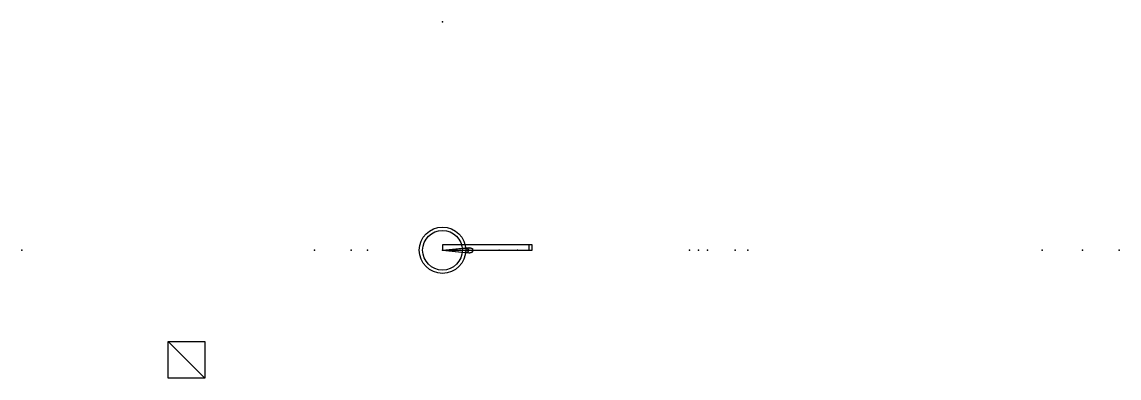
# Model space of a CAD drawing. Header units: centimetres. Extents: x -25.1 to 37.5, y -51.5 to 12.5.
# Drawn here: x -23 to 37, y -7 to 12.5 of the extents above; entities that cross this region are included whole.
import ezdxf

# ---------------------------------------------------------------- set-up
doc = ezdxf.new("R2010")
doc.units = ezdxf.units.CM
doc.header["$MEASUREMENT"] = 0
for name, color, linetype in [('robot assembler v21_Sketch10', 7, 'Continuous'), ('robot assembler v21_Sketch100', 7, 'Continuous'), ('robot assembler v21_Sketch101', 7, 'Continuous'), ('robot assembler v21_Sketch102', 7, 'Continuous'), ('robot assembler v21_Sketch103', 7, 'Continuous'), ('robot assembler v21_Sketch104', 7, 'Continuous'), ('robot assembler v21_Sketch105', 7, 'Continuous'), ('robot assembler v21_Sketch106', 7, 'Continuous'), ('robot assembler v21_Sketch11', 7, 'Continuous'), ('robot assembler v21_Sketch12', 7, 'Continuous'), ('robot assembler v21_Sketch14', 7, 'Continuous'), ('robot assembler v21_Sketch16', 7, 'Continuous'), ('robot assembler v21_Sketch17', 7, 'Continuous'), ('robot assembler v21_Sketch18', 7, 'Continuous'), ('robot assembler v21_Sketch19', 7, 'Continuous'), ('robot assembler v21_Sketch20', 7, 'Continuous'), ('robot assembler v21_Sketch21', 7, 'Continuous'), ('robot assembler v21_Sketch22', 7, 'Continuous'), ('robot assembler v21_Sketch27', 7, 'Continuous'), ('robot assembler v21_Sketch29', 7, 'Continuous'), ('robot assembler v21_Sketch3', 7, 'Continuous'), ('robot assembler v21_Sketch30', 7, 'Continuous'), ('robot assembler v21_Sketch31', 7, 'Continuous'), ('robot assembler v21_Sketch32', 7, 'Continuous'), ('robot assembler v21_Sketch34', 7, 'Continuous'), ('robot assembler v21_Sketch35', 7, 'Continuous'), ('robot assembler v21_Sketch36', 7, 'Continuous'), ('robot assembler v21_Sketch38', 7, 'Continuous'), ('robot assembler v21_Sketch39', 7, 'Continuous'), ('robot assembler v21_Sketch4', 7, 'Continuous'), ('robot assembler v21_Sketch42', 7, 'Continuous'), ('robot assembler v21_Sketch46', 7, 'Continuous'), ('robot assembler v21_Sketch47', 7, 'Continuous'), ('robot assembler v21_Sketch48', 7, 'Continuous'), ('robot assembler v21_Sketch49', 7, 'Continuous'), ('robot assembler v21_Sketch53', 7, 'Continuous'), ('robot assembler v21_Sketch55', 7, 'Continuous'), ('robot assembler v21_Sketch56', 7, 'Continuous'), ('robot assembler v21_Sketch61', 7, 'Continuous'), ('robot assembler v21_Sketch63', 7, 'Continuous'), ('robot assembler v21_Sketch64', 7, 'Continuous'), ('robot assembler v21_Sketch67', 7, 'Continuous'), ('robot assembler v21_Sketch68', 7, 'Continuous'), ('robot assembler v21_Sketch69', 7, 'Continuous'), ('robot assembler v21_Sketch70', 7, 'Continuous'), ('robot assembler v21_Sketch71', 7, 'Continuous'), ('robot assembler v21_Sketch72', 7, 'Continuous'), ('robot assembler v21_Sketch74', 7, 'Continuous'), ('robot assembler v21_Sketch75', 7, 'Continuous'), ('robot assembler v21_Sketch76', 7, 'Continuous'), ('robot assembler v21_Sketch8', 7, 'Continuous'), ('robot assembler v21_Sketch80', 7, 'Continuous'), ('robot assembler v21_Sketch81', 7, 'Continuous'), ('robot assembler v21_Sketch82', 7, 'Continuous'), ('robot assembler v21_Sketch83', 7, 'Continuous'), ('robot assembler v21_Sketch84', 7, 'Continuous'), ('robot assembler v21_Sketch85', 7, 'Continuous'), ('robot assembler v21_Sketch86', 7, 'Continuous'), ('robot assembler v21_Sketch87', 7, 'Continuous'), ('robot assembler v21_Sketch88', 7, 'Continuous'), ('robot assembler v21_Sketch89', 7, 'Continuous'), ('robot assembler v21_Sketch90', 7, 'Continuous'), ('robot assembler v21_Sketch91', 7, 'Continuous'), ('robot assembler v21_Sketch97', 7, 'Continuous'), ('robot assembler v21_Sketch99', 7, 'Continuous')]:
    doc.layers.add(name, color=color, linetype=linetype)

msp = doc.modelspace()

# ---------------------------------------------------------------- linework, layer by layer
at = {"layer": 'robot assembler v21_Sketch10'}
msp.add_point((0, 0, 47), dxfattribs=at)
at = {"layer": 'robot assembler v21_Sketch100'}
msp.add_point((0, 0, 44.9), dxfattribs=at)
at = {"layer": 'robot assembler v21_Sketch101'}
msp.add_point((4.1, 0), dxfattribs=at)
at = {"layer": 'robot assembler v21_Sketch102'}
msp.add_point((0, 0, 49.1), dxfattribs=at)
at = {"layer": 'robot assembler v21_Sketch103'}
msp.add_point((0, 0, -27), dxfattribs=at)
at = {"layer": 'robot assembler v21_Sketch104'}
msp.add_point((0, 0, -27), dxfattribs=at)
at = {"layer": 'robot assembler v21_Sketch105'}
msp.add_point((0, 0, -27), dxfattribs=at)
at = {"layer": 'robot assembler v21_Sketch106'}
msp.add_point((0, 0, -27.5), dxfattribs=at)
at = {"layer": 'robot assembler v21_Sketch11'}
msp.add_point((-23, 0), dxfattribs=at)
at = {"layer": 'robot assembler v21_Sketch12'}
msp.add_point((0, 12.5), dxfattribs=at)
at = {"layer": 'robot assembler v21_Sketch14'}
msp.add_point((0, 0), dxfattribs=at)
at = {"layer": 'robot assembler v21_Sketch16'}
msp.add_point((0, 0, 46.9), dxfattribs=at)
at = {"layer": 'robot assembler v21_Sketch17'}
for q in [(1.433, 0.141), (1.433, -0.141)]:
    msp.add_line((0, 0), q, dxfattribs=at)
msp.add_arc((0, 0), 1.663, 357.45983, 2.54017, dxfattribs=at)
for points in [[(1.433, 0.141), (1.433, 0.141), (1.433, 0.141), (1.433, 0.141), (1.433, 0.141), (1.434, 0.141), (1.434, 0.141), (1.434, 0.141), (1.434, 0.141), (1.434, 0.141), (1.434, 0.141), (1.434, 0.141), (1.435, 0.141), (1.435, 0.141), (1.435, 0.141), (1.435, 0.141), (1.435, 0.141), (1.436, 0.141), (1.436, 0.141), (1.436, 0.141), (1.437, 0.141), (1.437, 0.141), (1.437, 0.141), (1.438, 0.141), (1.438, 0.141), (1.438, 0.141), (1.439, 0.141), (1.439, 0.141), (1.439, 0.141), (1.44, 0.141), (1.44, 0.141), (1.441, 0.141), (1.441, 0.141), (1.441, 0.141), (1.442, 0.141), (1.442, 0.141), (1.443, 0.141), (1.443, 0.141), (1.444, 0.141), (1.444, 0.141), (1.445, 0.141), (1.445, 0.141), (1.446, 0.141), (1.446, 0.141), (1.447, 0.141), (1.447, 0.141), (1.448, 0.141), (1.448, 0.141), (1.449, 0.141), (1.45, 0.141), (1.45, 0.141), (1.451, 0.141), (1.451, 0.141), (1.452, 0.141), (1.453, 0.141), (1.453, 0.141), (1.454, 0.141), (1.454, 0.14), (1.455, 0.14), (1.456, 0.14), (1.456, 0.14), (1.457, 0.14), (1.458, 0.14), (1.459, 0.14), (1.459, 0.14), (1.46, 0.14), (1.461, 0.14), (1.461, 0.14), (1.462, 0.14), (1.463, 0.14), (1.464, 0.14), (1.464, 0.14), (1.465, 0.139), (1.466, 0.139), (1.467, 0.139), (1.467, 0.139), (1.468, 0.139), (1.469, 0.139), (1.47, 0.139), (1.471, 0.139), (1.471, 0.139), (1.472, 0.139), (1.473, 0.138), (1.474, 0.138), (1.475, 0.138), (1.476, 0.138), (1.476, 0.138), (1.477, 0.138), (1.478, 0.138), (1.479, 0.138), (1.48, 0.137), (1.481, 0.137), (1.482, 0.137), (1.482, 0.137), (1.483, 0.137), (1.484, 0.137), (1.485, 0.137), (1.486, 0.136), (1.487, 0.136), (1.488, 0.136), (1.489, 0.136), (1.49, 0.136), (1.491, 0.136), (1.492, 0.135), (1.493, 0.135), (1.494, 0.135), (1.495, 0.135), (1.496, 0.135), (1.497, 0.134), (1.497, 0.134), (1.498, 0.134), (1.499, 0.134), (1.5, 0.134), (1.501, 0.133), (1.502, 0.133), (1.503, 0.133), (1.504, 0.133), (1.505, 0.133), (1.507, 0.132), (1.508, 0.132), (1.509, 0.132), (1.51, 0.132), (1.511, 0.131), (1.512, 0.131), (1.513, 0.131), (1.514, 0.131), (1.515, 0.13), (1.516, 0.13), (1.517, 0.13), (1.518, 0.13), (1.519, 0.129), (1.52, 0.129), (1.521, 0.129), (1.522, 0.128), (1.524, 0.128), (1.525, 0.128), (1.526, 0.128), (1.527, 0.127), (1.528, 0.127), (1.529, 0.127), (1.53, 0.126), (1.531, 0.126), (1.532, 0.126), (1.534, 0.125), (1.535, 0.125), (1.536, 0.125), (1.537, 0.124), (1.538, 0.124), (1.539, 0.124), (1.54, 0.123), (1.542, 0.123), (1.543, 0.123), (1.544, 0.122), (1.545, 0.122), (1.546, 0.122), (1.547, 0.121), (1.549, 0.121), (1.55, 0.12), (1.551, 0.12), (1.552, 0.12), (1.553, 0.119), (1.555, 0.119), (1.556, 0.119), (1.557, 0.118), (1.558, 0.118), (1.559, 0.117), (1.561, 0.117), (1.562, 0.116), (1.563, 0.116), (1.564, 0.116), (1.565, 0.115), (1.567, 0.115), (1.568, 0.114), (1.569, 0.114), (1.57, 0.113), (1.572, 0.113), (1.573, 0.113), (1.574, 0.112), (1.575, 0.112), (1.577, 0.111), (1.578, 0.111), (1.579, 0.11), (1.58, 0.11), (1.582, 0.109), (1.583, 0.109), (1.584, 0.108), (1.586, 0.108), (1.587, 0.107), (1.588, 0.107), (1.589, 0.106), (1.591, 0.106), (1.592, 0.105), (1.593, 0.105), (1.595, 0.104), (1.596, 0.104), (1.597, 0.103), (1.598, 0.103), (1.6, 0.102), (1.601, 0.102), (1.602, 0.101), (1.604, 0.101), (1.605, 0.1), (1.606, 0.099), (1.608, 0.099), (1.609, 0.098), (1.61, 0.098), (1.612, 0.097), (1.613, 0.097), (1.614, 0.096), (1.616, 0.095), (1.617, 0.095), (1.618, 0.094), (1.62, 0.094), (1.621, 0.093), (1.622, 0.092), (1.624, 0.092), (1.625, 0.091), (1.626, 0.091), (1.628, 0.09), (1.629, 0.089), (1.63, 0.089), (1.632, 0.088), (1.633, 0.087), (1.635, 0.087), (1.636, 0.086), (1.637, 0.085), (1.639, 0.085), (1.64, 0.084), (1.641, 0.083), (1.643, 0.083), (1.644, 0.082), (1.646, 0.081), (1.647, 0.081), (1.648, 0.08), (1.65, 0.079), (1.651, 0.079), (1.652, 0.078), (1.654, 0.077), (1.655, 0.077), (1.657, 0.076), (1.658, 0.075), (1.659, 0.075), (1.66, 0.074), (1.661, 0.074), (1.661, 0.074)], [(1.433, 0.141), (1.433, 0.141), (1.433, 0.141), (1.433, 0.141), (1.433, 0.141), (1.433, 0.141), (1.433, 0.141), (1.433, 0.141), (1.433, 0.141), (1.433, 0.141)], [(1.433, -0.141), (1.433, -0.141), (1.433, -0.141), (1.433, -0.141), (1.433, -0.141), (1.434, -0.141), (1.434, -0.141), (1.434, -0.141), (1.434, -0.141), (1.434, -0.141), (1.434, -0.141), (1.434, -0.141), (1.435, -0.141), (1.435, -0.141), (1.435, -0.141), (1.435, -0.141), (1.435, -0.141), (1.436, -0.141), (1.436, -0.141), (1.436, -0.141), (1.437, -0.141), (1.437, -0.141), (1.437, -0.141), (1.438, -0.141), (1.438, -0.141), (1.438, -0.141), (1.439, -0.141), (1.439, -0.141), (1.439, -0.141), (1.44, -0.141), (1.44, -0.141), (1.441, -0.141), (1.441, -0.141), (1.441, -0.141), (1.442, -0.141), (1.442, -0.141), (1.443, -0.141), (1.443, -0.141), (1.444, -0.141), (1.444, -0.141), (1.445, -0.141), (1.445, -0.141), (1.446, -0.141), (1.446, -0.141), (1.447, -0.141), (1.447, -0.141), (1.448, -0.141), (1.448, -0.141), (1.449, -0.141), (1.45, -0.141), (1.45, -0.141), (1.451, -0.141), (1.451, -0.141), (1.452, -0.141), (1.453, -0.141), (1.453, -0.141), (1.454, -0.141), (1.454, -0.14), (1.455, -0.14), (1.456, -0.14), (1.456, -0.14), (1.457, -0.14), (1.458, -0.14), (1.459, -0.14), (1.459, -0.14), (1.46, -0.14), (1.461, -0.14), (1.461, -0.14), (1.462, -0.14), (1.463, -0.14), (1.464, -0.14), (1.464, -0.14), (1.465, -0.139), (1.466, -0.139), (1.467, -0.139), (1.467, -0.139), (1.468, -0.139), (1.469, -0.139), (1.47, -0.139), (1.471, -0.139), (1.471, -0.139), (1.472, -0.139), (1.473, -0.138), (1.474, -0.138), (1.475, -0.138), (1.476, -0.138), (1.476, -0.138), (1.477, -0.138), (1.478, -0.138), (1.479, -0.138), (1.48, -0.137), (1.481, -0.137), (1.482, -0.137), (1.482, -0.137), (1.483, -0.137), (1.484, -0.137), (1.485, -0.137), (1.486, -0.136), (1.487, -0.136), (1.488, -0.136), (1.489, -0.136), (1.49, -0.136), (1.491, -0.136), (1.492, -0.135), (1.493, -0.135), (1.494, -0.135), (1.495, -0.135), (1.496, -0.135), (1.497, -0.134), (1.497, -0.134), (1.498, -0.134), (1.499, -0.134), (1.5, -0.134), (1.501, -0.133), (1.502, -0.133), (1.503, -0.133), (1.504, -0.133), (1.505, -0.133), (1.507, -0.132), (1.508, -0.132), (1.509, -0.132), (1.51, -0.132), (1.511, -0.131), (1.512, -0.131), (1.513, -0.131), (1.514, -0.131), (1.515, -0.13), (1.516, -0.13), (1.517, -0.13), (1.518, -0.13), (1.519, -0.129), (1.52, -0.129), (1.521, -0.129), (1.522, -0.128), (1.524, -0.128), (1.525, -0.128), (1.526, -0.128), (1.527, -0.127), (1.528, -0.127), (1.529, -0.127), (1.53, -0.126), (1.531, -0.126), (1.532, -0.126), (1.534, -0.125), (1.535, -0.125), (1.536, -0.125), (1.537, -0.124), (1.538, -0.124), (1.539, -0.124), (1.54, -0.123), (1.542, -0.123), (1.543, -0.123), (1.544, -0.122), (1.545, -0.122), (1.546, -0.122), (1.547, -0.121), (1.549, -0.121), (1.55, -0.12), (1.551, -0.12), (1.552, -0.12), (1.553, -0.119), (1.555, -0.119), (1.556, -0.119), (1.557, -0.118), (1.558, -0.118), (1.559, -0.117), (1.561, -0.117), (1.562, -0.116), (1.563, -0.116), (1.564, -0.116), (1.565, -0.115), (1.567, -0.115), (1.568, -0.114), (1.569, -0.114), (1.57, -0.113), (1.572, -0.113), (1.573, -0.113), (1.574, -0.112), (1.575, -0.112), (1.577, -0.111), (1.578, -0.111), (1.579, -0.11), (1.58, -0.11), (1.582, -0.109), (1.583, -0.109), (1.584, -0.108), (1.586, -0.108), (1.587, -0.107), (1.588, -0.107), (1.589, -0.106), (1.591, -0.106), (1.592, -0.105), (1.593, -0.105), (1.595, -0.104), (1.596, -0.104), (1.597, -0.103), (1.598, -0.103), (1.6, -0.102), (1.601, -0.102), (1.602, -0.101), (1.604, -0.101), (1.605, -0.1), (1.606, -0.099), (1.608, -0.099), (1.609, -0.098), (1.61, -0.098), (1.612, -0.097), (1.613, -0.097), (1.614, -0.096), (1.616, -0.095), (1.617, -0.095), (1.618, -0.094), (1.62, -0.094), (1.621, -0.093), (1.622, -0.092), (1.624, -0.092), (1.625, -0.091), (1.626, -0.091), (1.628, -0.09), (1.629, -0.089), (1.63, -0.089), (1.632, -0.088), (1.633, -0.087), (1.635, -0.087), (1.636, -0.086), (1.637, -0.085), (1.639, -0.085), (1.64, -0.084), (1.641, -0.083), (1.643, -0.083), (1.644, -0.082), (1.646, -0.081), (1.647, -0.081), (1.648, -0.08), (1.65, -0.079), (1.651, -0.079), (1.652, -0.078), (1.654, -0.077), (1.655, -0.077), (1.657, -0.076), (1.658, -0.075), (1.659, -0.075), (1.66, -0.074), (1.661, -0.074), (1.661, -0.074)], [(1.433, -0.141), (1.433, -0.141), (1.433, -0.141), (1.433, -0.141), (1.433, -0.141), (1.433, -0.141), (1.433, -0.141), (1.433, -0.141), (1.433, -0.141), (1.433, -0.141)]]:
    msp.add_open_spline(points, degree=5, dxfattribs=at)
msp.add_point((0, 0), dxfattribs=at)
at = {"layer": 'robot assembler v21_Sketch18'}
msp.add_circle((0, 0), 1.269, dxfattribs=at)
msp.add_point((0, 0), dxfattribs=at)
at = {"layer": 'robot assembler v21_Sketch19'}
for p, q in [((0, 0.3), (0, 0)), ((4.909, 0.3), (0, 0.3)), ((0, 0), (4.909, 0)), ((4.909, 0), (4.909, 0.3))]:
    msp.add_line(p, q, dxfattribs=at)
at = {"layer": 'robot assembler v21_Sketch20'}
for q in [(1.228, 0.121), (1.228, -0.121)]:
    msp.add_line((0, 0), q, dxfattribs=at)
msp.add_arc((0, 0), 1.425, 357.45983, 2.54017, dxfattribs=at)
for points in [[(1.228, 0.121), (1.228, 0.121), (1.228, 0.121), (1.228, 0.121), (1.229, 0.121), (1.229, 0.121), (1.229, 0.121), (1.229, 0.121), (1.229, 0.121), (1.229, 0.121)], [(1.229, 0.121), (1.229, 0.121), (1.229, 0.121), (1.229, 0.121), (1.229, 0.121), (1.229, 0.121), (1.229, 0.121), (1.229, 0.121), (1.229, 0.121), (1.229, 0.121), (1.229, 0.121), (1.229, 0.121), (1.23, 0.121), (1.23, 0.121), (1.23, 0.121), (1.23, 0.121), (1.23, 0.121), (1.231, 0.121), (1.231, 0.121), (1.231, 0.121), (1.231, 0.121), (1.231, 0.121), (1.232, 0.121), (1.232, 0.121), (1.232, 0.121), (1.233, 0.121), (1.233, 0.121), (1.233, 0.121), (1.233, 0.121), (1.234, 0.121), (1.234, 0.121), (1.234, 0.121), (1.235, 0.121), (1.235, 0.121), (1.236, 0.121), (1.236, 0.121), (1.236, 0.121), (1.237, 0.121), (1.237, 0.121), (1.237, 0.121), (1.238, 0.121), (1.238, 0.121), (1.239, 0.121), (1.239, 0.121), (1.24, 0.121), (1.24, 0.121), (1.241, 0.121), (1.241, 0.121), (1.242, 0.121), (1.242, 0.121), (1.242, 0.121), (1.243, 0.121), (1.243, 0.121), (1.244, 0.121), (1.245, 0.121), (1.245, 0.121), (1.246, 0.12), (1.246, 0.12), (1.247, 0.12), (1.247, 0.12), (1.248, 0.12), (1.248, 0.12), (1.249, 0.12), (1.25, 0.12), (1.25, 0.12), (1.251, 0.12), (1.251, 0.12), (1.252, 0.12), (1.253, 0.12), (1.253, 0.12), (1.254, 0.12), (1.254, 0.12), (1.255, 0.12), (1.256, 0.12), (1.256, 0.119), (1.257, 0.119), (1.258, 0.119), (1.258, 0.119), (1.259, 0.119), (1.26, 0.119), (1.26, 0.119), (1.261, 0.119), (1.262, 0.119), (1.262, 0.119), (1.263, 0.119), (1.264, 0.119), (1.265, 0.118), (1.265, 0.118), (1.266, 0.118), (1.267, 0.118), (1.268, 0.118), (1.268, 0.118), (1.269, 0.118), (1.27, 0.118), (1.271, 0.117), (1.271, 0.117), (1.272, 0.117), (1.273, 0.117), (1.274, 0.117), (1.274, 0.117), (1.275, 0.117), (1.276, 0.117), (1.277, 0.116), (1.278, 0.116), (1.278, 0.116), (1.279, 0.116), (1.28, 0.116), (1.281, 0.116), (1.282, 0.115), (1.283, 0.115), (1.283, 0.115), (1.284, 0.115), (1.285, 0.115), (1.286, 0.115), (1.287, 0.114), (1.288, 0.114), (1.289, 0.114), (1.289, 0.114), (1.29, 0.114), (1.291, 0.113), (1.292, 0.113), (1.293, 0.113), (1.294, 0.113), (1.295, 0.113), (1.296, 0.112), (1.297, 0.112), (1.297, 0.112), (1.298, 0.112), (1.299, 0.112), (1.3, 0.111), (1.301, 0.111), (1.302, 0.111), (1.303, 0.111), (1.304, 0.11), (1.305, 0.11), (1.306, 0.11), (1.307, 0.11), (1.308, 0.109), (1.309, 0.109), (1.31, 0.109), (1.311, 0.109), (1.311, 0.108), (1.312, 0.108), (1.313, 0.108), (1.314, 0.107), (1.315, 0.107), (1.316, 0.107), (1.317, 0.107), (1.318, 0.106), (1.319, 0.106), (1.32, 0.106), (1.321, 0.105), (1.322, 0.105), (1.323, 0.105), (1.324, 0.105), (1.325, 0.104), (1.326, 0.104), (1.327, 0.104), (1.328, 0.103), (1.329, 0.103), (1.33, 0.103), (1.332, 0.102), (1.333, 0.102), (1.334, 0.102), (1.335, 0.101), (1.336, 0.101), (1.337, 0.101), (1.338, 0.1), (1.339, 0.1), (1.34, 0.099), (1.341, 0.099), (1.342, 0.099), (1.343, 0.098), (1.344, 0.098), (1.345, 0.098), (1.346, 0.097), (1.347, 0.097), (1.348, 0.096), (1.35, 0.096), (1.351, 0.096), (1.352, 0.095), (1.353, 0.095), (1.354, 0.094), (1.355, 0.094), (1.356, 0.094), (1.357, 0.093), (1.358, 0.093), (1.359, 0.092), (1.361, 0.092), (1.362, 0.091), (1.363, 0.091), (1.364, 0.091), (1.365, 0.09), (1.366, 0.09), (1.367, 0.089), (1.368, 0.089), (1.369, 0.088), (1.371, 0.088), (1.372, 0.087), (1.373, 0.087), (1.374, 0.086), (1.375, 0.086), (1.376, 0.085), (1.377, 0.085), (1.379, 0.084), (1.38, 0.084), (1.381, 0.083), (1.382, 0.083), (1.383, 0.082), (1.384, 0.082), (1.385, 0.081), (1.387, 0.081), (1.388, 0.08), (1.389, 0.08), (1.39, 0.079), (1.391, 0.079), (1.392, 0.078), (1.394, 0.078), (1.395, 0.077), (1.396, 0.077), (1.397, 0.076), (1.398, 0.076), (1.4, 0.075), (1.401, 0.074), (1.402, 0.074), (1.403, 0.073), (1.404, 0.073), (1.406, 0.072), (1.407, 0.072), (1.408, 0.071), (1.409, 0.07), (1.41, 0.07), (1.411, 0.069), (1.413, 0.069), (1.414, 0.068), (1.415, 0.067), (1.416, 0.067), (1.418, 0.066), (1.419, 0.066), (1.42, 0.065), (1.421, 0.064), (1.422, 0.064), (1.423, 0.064), (1.423, 0.063), (1.424, 0.063)], [(1.228, -0.121), (1.228, -0.121), (1.228, -0.121), (1.228, -0.121), (1.229, -0.121), (1.229, -0.121), (1.229, -0.121), (1.229, -0.121), (1.229, -0.121), (1.229, -0.121)], [(1.229, -0.121), (1.229, -0.121), (1.229, -0.121), (1.229, -0.121), (1.229, -0.121), (1.229, -0.121), (1.229, -0.121), (1.229, -0.121), (1.229, -0.121), (1.229, -0.121), (1.229, -0.121), (1.229, -0.121), (1.23, -0.121), (1.23, -0.121), (1.23, -0.121), (1.23, -0.121), (1.23, -0.121), (1.231, -0.121), (1.231, -0.121), (1.231, -0.121), (1.231, -0.121), (1.231, -0.121), (1.232, -0.121), (1.232, -0.121), (1.232, -0.121), (1.233, -0.121), (1.233, -0.121), (1.233, -0.121), (1.233, -0.121), (1.234, -0.121), (1.234, -0.121), (1.234, -0.121), (1.235, -0.121), (1.235, -0.121), (1.236, -0.121), (1.236, -0.121), (1.236, -0.121), (1.237, -0.121), (1.237, -0.121), (1.237, -0.121), (1.238, -0.121), (1.238, -0.121), (1.239, -0.121), (1.239, -0.121), (1.24, -0.121), (1.24, -0.121), (1.241, -0.121), (1.241, -0.121), (1.242, -0.121), (1.242, -0.121), (1.242, -0.121), (1.243, -0.121), (1.243, -0.121), (1.244, -0.121), (1.245, -0.121), (1.245, -0.121), (1.246, -0.12), (1.246, -0.12), (1.247, -0.12), (1.247, -0.12), (1.248, -0.12), (1.248, -0.12), (1.249, -0.12), (1.25, -0.12), (1.25, -0.12), (1.251, -0.12), (1.251, -0.12), (1.252, -0.12), (1.253, -0.12), (1.253, -0.12), (1.254, -0.12), (1.254, -0.12), (1.255, -0.12), (1.256, -0.12), (1.256, -0.119), (1.257, -0.119), (1.258, -0.119), (1.258, -0.119), (1.259, -0.119), (1.26, -0.119), (1.26, -0.119), (1.261, -0.119), (1.262, -0.119), (1.262, -0.119), (1.263, -0.119), (1.264, -0.119), (1.265, -0.118), (1.265, -0.118), (1.266, -0.118), (1.267, -0.118), (1.268, -0.118), (1.268, -0.118), (1.269, -0.118), (1.27, -0.118), (1.271, -0.117), (1.271, -0.117), (1.272, -0.117), (1.273, -0.117), (1.274, -0.117), (1.274, -0.117), (1.275, -0.117), (1.276, -0.117), (1.277, -0.116), (1.278, -0.116), (1.278, -0.116), (1.279, -0.116), (1.28, -0.116), (1.281, -0.116), (1.282, -0.115), (1.283, -0.115), (1.283, -0.115), (1.284, -0.115), (1.285, -0.115), (1.286, -0.115), (1.287, -0.114), (1.288, -0.114), (1.289, -0.114), (1.289, -0.114), (1.29, -0.114), (1.291, -0.113), (1.292, -0.113), (1.293, -0.113), (1.294, -0.113), (1.295, -0.113), (1.296, -0.112), (1.297, -0.112), (1.297, -0.112), (1.298, -0.112), (1.299, -0.112), (1.3, -0.111), (1.301, -0.111), (1.302, -0.111), (1.303, -0.111), (1.304, -0.11), (1.305, -0.11), (1.306, -0.11), (1.307, -0.11), (1.308, -0.109), (1.309, -0.109), (1.31, -0.109), (1.311, -0.109), (1.311, -0.108), (1.312, -0.108), (1.313, -0.108), (1.314, -0.107), (1.315, -0.107), (1.316, -0.107), (1.317, -0.107), (1.318, -0.106), (1.319, -0.106), (1.32, -0.106), (1.321, -0.105), (1.322, -0.105), (1.323, -0.105), (1.324, -0.105), (1.325, -0.104), (1.326, -0.104), (1.327, -0.104), (1.328, -0.103), (1.329, -0.103), (1.33, -0.103), (1.332, -0.102), (1.333, -0.102), (1.334, -0.102), (1.335, -0.101), (1.336, -0.101), (1.337, -0.101), (1.338, -0.1), (1.339, -0.1), (1.34, -0.099), (1.341, -0.099), (1.342, -0.099), (1.343, -0.098), (1.344, -0.098), (1.345, -0.098), (1.346, -0.097), (1.347, -0.097), (1.348, -0.096), (1.35, -0.096), (1.351, -0.096), (1.352, -0.095), (1.353, -0.095), (1.354, -0.094), (1.355, -0.094), (1.356, -0.094), (1.357, -0.093), (1.358, -0.093), (1.359, -0.092), (1.361, -0.092), (1.362, -0.091), (1.363, -0.091), (1.364, -0.091), (1.365, -0.09), (1.366, -0.09), (1.367, -0.089), (1.368, -0.089), (1.369, -0.088), (1.371, -0.088), (1.372, -0.087), (1.373, -0.087), (1.374, -0.086), (1.375, -0.086), (1.376, -0.085), (1.377, -0.085), (1.379, -0.084), (1.38, -0.084), (1.381, -0.083), (1.382, -0.083), (1.383, -0.082), (1.384, -0.082), (1.385, -0.081), (1.387, -0.081), (1.388, -0.08), (1.389, -0.08), (1.39, -0.079), (1.391, -0.079), (1.392, -0.078), (1.394, -0.078), (1.395, -0.077), (1.396, -0.077), (1.397, -0.076), (1.398, -0.076), (1.4, -0.075), (1.401, -0.074), (1.402, -0.074), (1.403, -0.073), (1.404, -0.073), (1.406, -0.072), (1.407, -0.072), (1.408, -0.071), (1.409, -0.07), (1.41, -0.07), (1.411, -0.069), (1.413, -0.069), (1.414, -0.068), (1.415, -0.067), (1.416, -0.067), (1.418, -0.066), (1.419, -0.066), (1.42, -0.065), (1.421, -0.064), (1.422, -0.064), (1.423, -0.064), (1.423, -0.063), (1.424, -0.063)]]:
    msp.add_open_spline(points, degree=5, dxfattribs=at)
msp.add_point((0, 0), dxfattribs=at)
at = {"layer": 'robot assembler v21_Sketch21'}
msp.add_circle((0, 0), 1.087, dxfattribs=at)
msp.add_point((0, 0), dxfattribs=at)
at = {"layer": 'robot assembler v21_Sketch22'}
for p, q in [((0, 0.3), (0, 0)), ((4.742, 0.3), (0, 0.3)), ((0, 0), (4.742, 0)), ((4.742, 0), (4.742, 0.3))]:
    msp.add_line(p, q, dxfattribs=at)
at = {"layer": 'robot assembler v21_Sketch27'}
msp.add_point((0, 0, 50), dxfattribs=at)
at = {"layer": 'robot assembler v21_Sketch29'}
for p, q in [((-15, -5), (-13, -5)), ((-15, -7), (-15, -5)), ((-15, -5), (-13, -7)), ((-13, -5), (-13, -7)), ((-13, -7), (-15, -7))]:
    msp.add_line(p, q, dxfattribs=at)
msp.add_point((0, 0), dxfattribs=at)
at = {"layer": 'robot assembler v21_Sketch3'}
msp.add_point((0, 0), dxfattribs=at)
at = {"layer": 'robot assembler v21_Sketch30'}
msp.add_point((32.8, 0), dxfattribs=at)
at = {"layer": 'robot assembler v21_Sketch31'}
msp.add_point((0, 0, 48), dxfattribs=at)
at = {"layer": 'robot assembler v21_Sketch32'}
msp.add_point((35, 0), dxfattribs=at)
at = {"layer": 'robot assembler v21_Sketch34'}
msp.add_point((32.8, 0), dxfattribs=at)
at = {"layer": 'robot assembler v21_Sketch35'}
msp.add_point((35, 0), dxfattribs=at)
at = {"layer": 'robot assembler v21_Sketch36'}
msp.add_point((0, 0, 43.8), dxfattribs=at)
at = {"layer": 'robot assembler v21_Sketch38'}
msp.add_point((0, 0, 43.3), dxfattribs=at)
at = {"layer": 'robot assembler v21_Sketch39'}
msp.add_point((37, 0), dxfattribs=at)
at = {"layer": 'robot assembler v21_Sketch4'}
msp.add_point((-5, 0), dxfattribs=at)
at = {"layer": 'robot assembler v21_Sketch42'}
msp.add_point((-5, 0), dxfattribs=at)
at = {"layer": 'robot assembler v21_Sketch46'}
msp.add_point((35, 0), dxfattribs=at)
at = {"layer": 'robot assembler v21_Sketch47'}
msp.add_point((-5, 0), dxfattribs=at)
at = {"layer": 'robot assembler v21_Sketch48'}
msp.add_point((-7, 0), dxfattribs=at)
at = {"layer": 'robot assembler v21_Sketch49'}
msp.add_point((-7, 0), dxfattribs=at)
at = {"layer": 'robot assembler v21_Sketch53'}
msp.add_point((0, 0), dxfattribs=at)
at = {"layer": 'robot assembler v21_Sketch55'}
msp.add_point((-4.1, 0), dxfattribs=at)
at = {"layer": 'robot assembler v21_Sketch56'}
msp.add_point((0, 0, 45.9), dxfattribs=at)
at = {"layer": 'robot assembler v21_Sketch61'}
msp.add_point((0, 0, 40.2), dxfattribs=at)
at = {"layer": 'robot assembler v21_Sketch63'}
msp.add_point((0, 0), dxfattribs=at)
at = {"layer": 'robot assembler v21_Sketch64'}
msp.add_point((3.1, 0), dxfattribs=at)
at = {"layer": 'robot assembler v21_Sketch67'}
msp.add_point((0, 0, 50.1), dxfattribs=at)
at = {"layer": 'robot assembler v21_Sketch68'}
msp.add_point((0, 0, 50.1), dxfattribs=at)
at = {"layer": 'robot assembler v21_Sketch69'}
msp.add_point((0, 0, 51.3), dxfattribs=at)
at = {"layer": 'robot assembler v21_Sketch70'}
msp.add_point((14.5, 0), dxfattribs=at)
at = {"layer": 'robot assembler v21_Sketch71'}
msp.add_point((0, 0, 51.3), dxfattribs=at)
at = {"layer": 'robot assembler v21_Sketch72'}
msp.add_point((0, 0, 51.3), dxfattribs=at)
at = {"layer": 'robot assembler v21_Sketch74'}
msp.add_point((0, 0), dxfattribs=at)
at = {"layer": 'robot assembler v21_Sketch75'}
msp.add_point((0, 0, 50.1), dxfattribs=at)
at = {"layer": 'robot assembler v21_Sketch76'}
msp.add_point((0, 0, 50.1), dxfattribs=at)
at = {"layer": 'robot assembler v21_Sketch8'}
msp.add_point((0, 0, 48), dxfattribs=at)
at = {"layer": 'robot assembler v21_Sketch80'}
msp.add_point((0, 0, 49.1), dxfattribs=at)
at = {"layer": 'robot assembler v21_Sketch81'}
msp.add_point((0, 0, 41.9), dxfattribs=at)
at = {"layer": 'robot assembler v21_Sketch82'}
msp.add_point((14, 0), dxfattribs=at)
at = {"layer": 'robot assembler v21_Sketch83'}
msp.add_point((0, 0, 49.7), dxfattribs=at)
at = {"layer": 'robot assembler v21_Sketch84'}
msp.add_point((0, 0, 41.9), dxfattribs=at)
at = {"layer": 'robot assembler v21_Sketch85'}
msp.add_point((13.5, 0), dxfattribs=at)
at = {"layer": 'robot assembler v21_Sketch86'}
msp.add_point((0, 0, 23.9), dxfattribs=at)
at = {"layer": 'robot assembler v21_Sketch87'}
msp.add_point((0, 0, 45.9), dxfattribs=at)
at = {"layer": 'robot assembler v21_Sketch88'}
msp.add_point((0, 0, 45.9), dxfattribs=at)
at = {"layer": 'robot assembler v21_Sketch89'}
msp.add_point((16, 0), dxfattribs=at)
at = {"layer": 'robot assembler v21_Sketch90'}
msp.add_point((0, 0, 49.1), dxfattribs=at)
at = {"layer": 'robot assembler v21_Sketch91'}
msp.add_point((16.7, 0), dxfattribs=at)
at = {"layer": 'robot assembler v21_Sketch97'}
msp.add_point((0, 0, 42.7), dxfattribs=at)
at = {"layer": 'robot assembler v21_Sketch99'}
msp.add_point((4.1, 0), dxfattribs=at)

doc.saveas('drawing.dxf')
